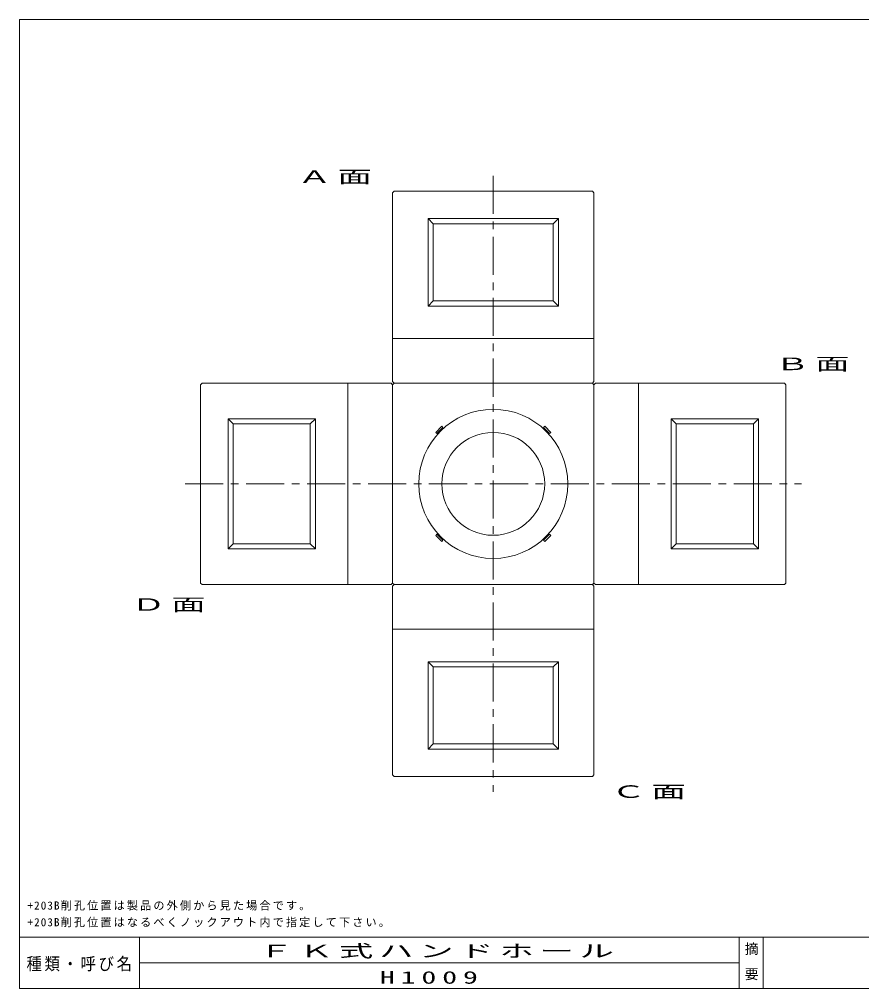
# Model space of a CAD drawing. Units: millimetres, scale not verified. Extents: x -4060 to 4060, y -2828 to 2828.
# Drawn here: x -4060 to 854, y -2828 to 2828 of the extents above; entities that cross this region are included whole.
import ezdxf
from ezdxf.enums import TextEntityAlignment as Align

# ---------------------------------------------------------------- set-up
doc = ezdxf.new("R2010")
doc.units = ezdxf.units.MM
doc.header["$LTSCALE"] = 7
doc.linetypes.add('USER2', pattern=[50.8, 31.75, -6.35, 6.35, -6.35])
for name, color, linetype, lineweight in [('0-3_LATER', 7, 'Continuous', 18), ('0-4_CENTER', 7, 'USER2', 18), ('0-5_TXT', 7, 'Continuous', 18), ('0-7_LAYER', 7, 'Continuous', 18)]:
    doc.layers.add(name, color=color, linetype=linetype, lineweight=lineweight)
doc.styles.add('ＭＳ ゴシック', font='')
doc.styles.get('ＭＳ ゴシック').set_extended_font_data('MS Gothic')

msp = doc.modelspace()

# ---------------------------------------------------------------- linework, layer by layer
at = {"layer": '0-3_LATER'}
for points in [[(-1588.705, 446.336), (-1595.776, 453.407), (-1631.132, 418.052), (-1624.061, 410.981)], [(-966.451, 410.981), (-959.38, 418.052), (-994.736, 453.407), (-1001.807, 446.336)], [(-1624.061, -175.918), (-1631.132, -182.989), (-1595.776, -218.344), (-1588.705, -211.273)], [(-1001.807, -211.273), (-994.736, -218.344), (-959.38, -182.989), (-966.451, -175.918)]]:
    msp.add_lwpolyline(points, close=True, dxfattribs=at)
for radius in [435, 300]:
    msp.add_circle((-1295.256, 117.532), radius, dxfattribs=at)
at = {"layer": '0-4_CENTER'}
for p, q in [((-1295.256, 1915.032), (-1295.256, -1679.968)), ((-3092.756, 117.532), (502.244, 117.532))]:
    msp.add_line(p, q, dxfattribs=at)
at = {"layer": '0-7_LAYER'}
for p, q in [((-1645.256, 1635.032), (-1675.256, 1665.032)), ((-1645.256, 1185.032), (-1675.256, 1155.032)), ((-915.256, 1155.032), (-945.256, 1185.032)), ((-2332.756, 497.532), (-2362.756, 467.532)), ((-227.756, 467.532), (-257.756, 497.532)), ((222.244, 467.532), (252.244, 497.532)), ((-2812.756, -232.468), (-2842.756, -262.468)), ((-2362.756, -232.468), (-2332.756, -262.468)), ((-257.756, -262.468), (-227.756, -232.468)), ((-1675.256, -919.968), (-1645.256, -949.968)), ((-945.256, -949.968), (-915.256, -919.968)), ((-1675.256, -1429.968), (-1645.256, -1399.968)), ((-945.256, -1399.968), (-915.256, -1429.968)), ((-4060, -2527.5), (4060, -2527.5)), ((-3360, -2527.5), (-3360, -2827.5)), ((140, -2527.5), (140, -2827.5)), ((280, -2527.5), (280, -2827.5)), ((-3360, -2677.5), (140, -2677.5))]:
    msp.add_line(p, q, dxfattribs=at)
for points in [[(-4060, -2827.5), (-4060, 2827.5), (4060, 2827.5), (4060, -2827.5)], [(4060, -2827.5), (-4060, -2827.5), (-4060, 2827.5), (4060, 2827.5)], [(-707.756, 1816.032), (-707.756, 965.032), (-1882.756, 965.032), (-1882.756, 1816.032), (-1873.756, 1825.032), (-716.756, 1825.032)], [(-915.256, 1665.032), (-915.256, 1155.032), (-1675.256, 1155.032), (-1675.256, 1665.032)], [(-707.756, 965.032), (-707.756, 714.032), (-716.756, 705.032), (-1873.756, 705.032), (-1882.756, 714.032), (-1882.756, 965.032)], [(-2993.756, 705.032), (-2142.756, 705.032), (-2142.756, -469.968), (-2993.756, -469.968), (-3002.756, -460.968), (-3002.756, 696.032)], [(-2142.756, 705.032), (-1891.756, 705.032), (-1882.756, 696.032), (-1882.756, -460.968), (-1891.756, -469.968), (-2142.756, -469.968)], [(-1882.756, -460.968), (-1882.756, 696.032), (-1873.756, 705.032), (-716.756, 705.032), (-707.756, 696.032), (-707.756, -460.968), (-716.756, -469.968), (-1873.756, -469.968)], [(-447.756, -469.968), (-698.756, -469.968), (-707.756, -460.968), (-707.756, 696.032), (-698.756, 705.032), (-447.756, 705.032)], [(403.244, -469.968), (-447.756, -469.968), (-447.756, 705.032), (403.244, 705.032), (412.244, 696.032), (412.244, -460.968)], [(-2842.756, 497.532), (-2332.756, 497.532), (-2332.756, -262.468), (-2842.756, -262.468)], [(252.244, -262.468), (-257.756, -262.468), (-257.756, 497.532), (252.244, 497.532)], [(-1882.756, -729.968), (-1882.756, -478.968), (-1873.756, -469.968), (-716.756, -469.968), (-707.756, -478.968), (-707.756, -729.968)], [(-1882.756, -1580.968), (-1882.756, -729.968), (-707.756, -729.968), (-707.756, -1580.968), (-716.756, -1589.968), (-1873.756, -1589.968)], [(-1675.256, -1429.968), (-1675.256, -919.968), (-915.256, -919.968), (-915.256, -1429.968)], [(-1645.256, -1399.968), (-1645.256, -949.968), (-945.256, -949.968), (-945.256, -1399.968)]]:
    msp.add_lwpolyline(points, close=True, dxfattribs=at)
for points in [[(-915.256, 1665.032), (-945.256, 1635.032), (-945.256, 1185.032), (-1645.256, 1185.032), (-1645.256, 1635.032), (-945.256, 1635.032)], [(-2842.756, 497.532), (-2812.756, 467.532), (-2362.756, 467.532), (-2362.756, -232.468), (-2812.756, -232.468), (-2812.756, 467.532)], [(252.244, -262.468), (222.244, -232.468), (-227.756, -232.468), (-227.756, 467.532), (222.244, 467.532), (222.244, -232.468)]]:
    msp.add_lwpolyline(points, dxfattribs=at)

# ---------------------------------------------------------------- texts
at = {"layer": '0-5_TXT', "attachment_point": 7, "style": 'ＭＳ ゴシック'}
for s, insert, char_height in [('\\T1.17;\\W2;Ａ面', (-2437.788, 1864.469), 73.31), ('\\T1.17;\\W2;Ｂ面', (349.713, 772.84), 73.31), ('\\T1.17;\\W2;Ｄ面', (-3406.891, -631.11), 73.31), ('\\T1.17;\\W2;Ｃ面', (-606.057, -1722.738), 73.31), ('\\T1.19;+203B削孔位置は製品の外側から見た場合です。', (-4012.497, -2372.089), 47.65), ('\\T1.19;+203B削孔位置はなるべくノックアウト内で指定して下さい。', (-4012.497, -2469.589), 47.65), ('\\T1.17;\\W2;ＦＫ式ハンドホール', (-2663.333, -2652.5), 73.31), ('\\T1.39;\\W1.75;H1009', (-1957.159, -2800.095), 73.31)]:
    msp.add_mtext(s, dxfattribs=dict(at, insert=insert, char_height=char_height))
at = {"layer": '0-7_LAYER', "style": 'ＭＳ ゴシック'}
for s, p in [('摘', (171.905, -2642.5)), ('要', (172.667, -2789.833))]:
    msp.add_text(s, height=58.65, dxfattribs=at).set_placement(p, align=Align.BOTTOM_LEFT)
at = {"layer": '0-7_LAYER', "insert": (-4019, -2727.5), "char_height": 73.31, "attachment_point": 7, "style": 'ＭＳ ゴシック'}
msp.add_mtext('\\T1.17;\\W0.9;種類・呼び名', dxfattribs=at)

doc.saveas('drawing.dxf')
